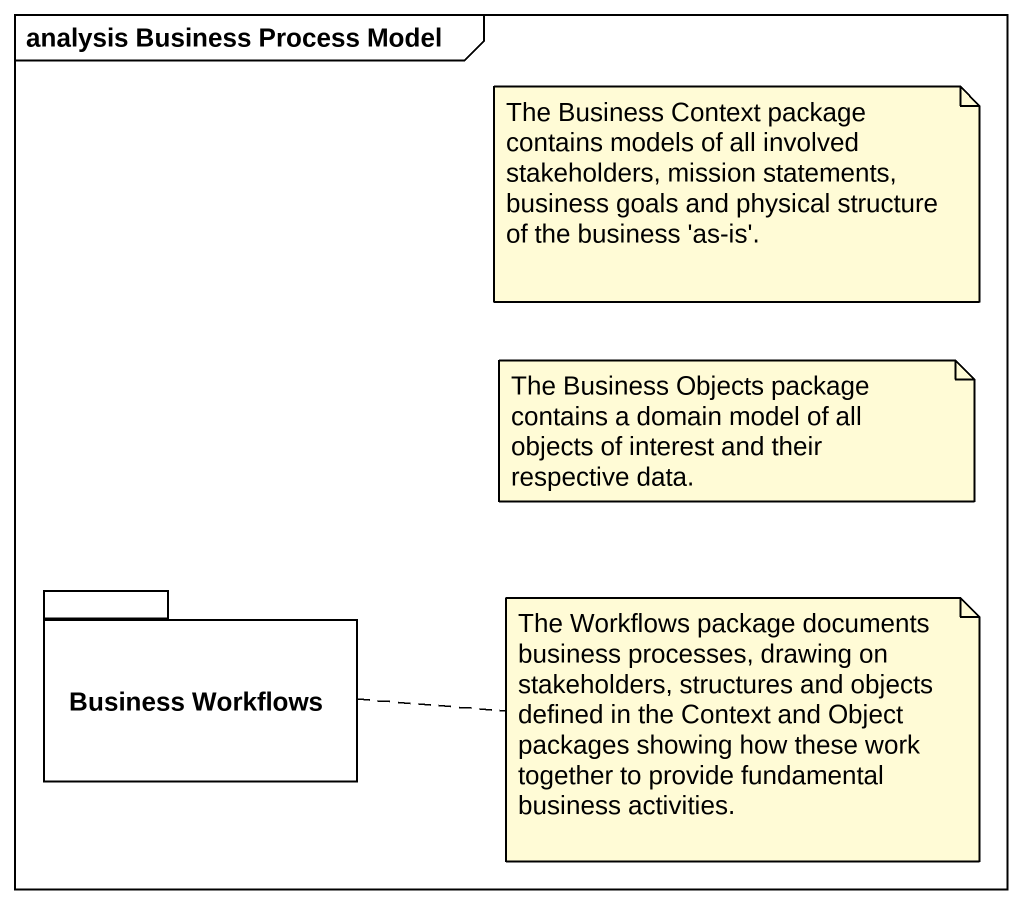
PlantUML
@startuml
mainframe analysis Business Process Model
package "Business Workflows" as Business_Workflows {
}
note as N1
  The Business Context package contains models of all involved stakeholders, mission statements, business goals and physical structure of the business 'as-is'.
end note
note as N2
  The Business Objects package contains a domain model of all objects of interest and their respective data.
end note
note right of Business_Workflows : The Workflows package documents business processes, drawing on stakeholders, structures and objects defined in the Context and Object packages showing how these work together to provide fundamental business activities.
@enduml
